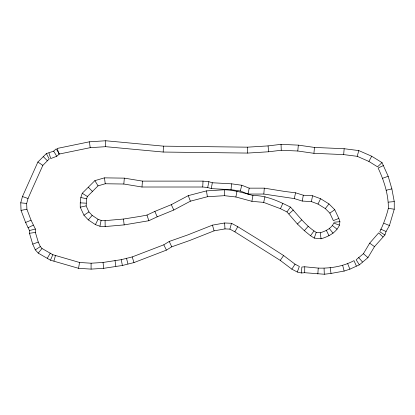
<?xml version="1.0" encoding="UTF-8"?>
<svg xmlns="http://www.w3.org/2000/svg" width="415" height="415" viewBox="0 0 415 415"><rect width="100%" height="100%" fill="white"/><g stroke="black" fill="none" stroke-linecap="round" stroke-linejoin="round"><path stroke-width="0.62" d="M46.366 153.586L37.879 162.032L22.462 196.523L20.75 202.805L21.041 210.4L25.6 222.461L29.475 230.532L29.475 233.292L32.728 244.139L35.301 249.861L38.227 253.109L50.454 260.195L78.549 268.313L91.082 269.117L91.087 263.214L79.54 262.472L52.814 254.706L41.993 248.476L40.302 246.598L38.263 242.075L35.368 232.426L35.368 229.044L31.052 220.204L26.897 209.212L26.674 203.485L28.038 198.495L32.557 188.208L42.844 165.367L49.219 158.95L46.366 153.591L53.66 151.148L56.175 148.886L59.387 153.913M304.703 272.702L304.74 266.793L301.861 267.027L301.43 272.977L304.703 272.707L324.302 274.242L331.03 273.433L344.134 271.073L349.887 269.153L359.333 264.858L367.96 257.616L374.475 246.65L384.913 234.968L386.069 231.503L389.426 225.563L394.25 209.217L394.25 201.591L391.869 188.882L388.186 176.266L382.018 162.618L371.69 156.222L358.793 150.583L344.165 148.72L314.471 147.439L298.338 145.136L281.043 144.347L268.08 145.904L247.522 147.175L163.474 146.153L105.737 140.758L89.407 141.811L57.203 148.446L58.972 154.095M382.013 162.623L377.536 166.825L368.904 161.44L357.206 156.32L343.662 154.598L313.927 153.317L297.783 151.013L281.261 150.261L268.614 151.776L247.667 153.073L163.168 152.046L105.633 146.677L105.737 140.768M224.453 195.678L224.603 189.769C234.351 190.122 243.626 192.887 252.937 195.496C266.337 195.398 278.673 201.27 290.448 207.09C298.639 215.878 305.839 225.926 316.225 232.369L320.245 232.774C325.583 231.108 331.295 228.541 333.774 223.166L339.47 225.096L339.906 221.667L338.827 218.435L334.744 209.689L328.991 203.936L320.598 198.728L312.599 195.766L303.313 195.216L295.553 192.809L284.519 191.429L264.298 188.151L249.187 188.151L241.8 185.251L231.586 183.829L212.324 182.761L208.87 181.697L203.013 181.111L142.459 181.111L124.334 178.139L104.45 177.859L94.874 180.639L82.248 193.26L80.837 197.504L80.24 202.852L80.24 207.189L83.955 215.229L88.307 219.898L95.393 224.619L99.927 226.237L105.161 226.549L124.163 224.894L148.819 220.733L157.207 216.817L173.797 210.016L190.412 201.176L207.396 196.731L224.453 195.683L235.886 196.98L251.9 201.322L263.67 202.396L280.483 208.698L286.952 211.935L297.389 223.996L304.34 230.673L310.524 235.73L314.243 238.096L321.054 238.781C328.545 236.576 336.207 232.618 339.475 225.096M338.822 218.44L333.349 220.619L329.842 213.123L325.303 208.589L317.994 204.05L311.375 201.597L302.25 201.062L294.302 198.593L263.826 194.049L248.071 194.049L240.295 190.993L231.015 189.702L211.282 188.607L207.697 187.507L202.722 187.009L203.013 181.116M163.168 152.035L163.474 146.158M317.838 273.967L318.243 268.09C330.439 268.5 343.153 266.482 353.995 260.641L356.366 266.041M224.603 189.764L206.463 190.884L188.249 195.647L171.286 204.673L154.842 211.411L146.988 215.079L140.353 216.355L123.447 219.037L105.083 220.635L101.115 220.401L98.059 219.312L92.151 215.369L88.924 211.915L86.138 205.882L86.626 198.775L87.378 196.518L98.039 185.858L105.249 183.762L123.815 184.027L141.977 187.009L142.459 181.116M263.826 194.044L264.298 188.156M343.662 154.593L344.16 148.726M123.815 184.021L124.334 178.144M313.927 153.311L314.471 147.444M297.783 151.003L298.333 145.141M231.015 189.697L231.58 183.835M78.549 268.308L79.54 262.477M211.282 188.602L212.324 182.766M251.9 201.317L252.937 195.501M302.25 201.057L303.308 195.221M248.071 194.044L249.187 188.156M235.886 196.975L237.001 191.18M207.697 187.502L208.87 181.703M99.927 226.232L101.11 220.407M311.375 201.591L312.599 195.771M294.302 198.588L295.553 192.814M263.67 202.385L264.993 196.601M240.295 190.988L241.795 185.256M357.211 156.315L358.793 150.588M91.082 269.117L103.719 268.323L122.404 265.476L133.988 262.581L166.42 250.121L171.769 246.811L189.717 240.487L214.078 230.844L224.992 228.904L229.879 229.116L231.497 223.291M53.919 261.056L55.501 255.386M384.907 234.963L379.767 231.783C383.455 224.302 386.334 216.526 388.352 208.351C388.507 194.36 383.974 180.603 378.127 168.023L383.465 165.523M314.248 238.091L316.225 232.374M301.43 272.982L297.28 272.022L299.35 266.456L295.034 264.179L283.611 255.547L261.974 241.639L237.805 226.725L231.503 223.286L224.603 222.985L212.464 225.143L187.647 234.968L169.216 241.452L163.811 244.803L132.198 256.937L121.237 259.676L103.039 262.462L91.087 263.209M50.459 260.189L52.814 254.711M280.483 208.693L282.838 203.293M317.999 204.045L320.598 198.733M95.398 224.614L98.059 219.317M368.904 161.435L371.69 156.227M229.879 229.116L234.843 231.824L237.805 226.73M359.333 264.853L356.158 259.785L363.41 253.705L369.703 243.154L378.641 232.898L382.952 236.918M47.32 258.192L50.314 253.124M297.28 272.022L291.864 269.169L295.034 264.184M280.239 260.381L283.606 255.552M286.957 211.93L290.443 207.095M310.529 235.725L313.984 230.953M325.308 208.584L328.991 203.941M38.227 253.103L41.988 248.481M88.312 219.893L92.146 215.375M304.345 230.667L308.252 226.263M297.394 223.996L301.669 219.94M48.96 152.943L50.723 158.566L56.782 156.268L59.257 154.043L90.195 147.673L105.633 146.677M288.944 213.912L293.332 209.985M329.847 213.123L334.739 209.694M83.96 215.229L88.919 211.92M35.306 249.856L40.297 246.603M27.992 227.757L33.267 225.153M25.606 222.461L31.047 220.209M32.733 244.139L38.258 242.075M382.64 178.284L388.181 176.266M29.481 230.527L35.363 229.044M386.132 190.257L391.864 188.887M80.245 207.184L86.133 205.882M21.046 210.4L26.892 209.217M29.481 233.292L35.363 232.431M333.893 222.264L339.901 221.667M388.357 202.141L394.245 201.591M141.977 187.009L202.722 187.009M80.245 202.852L86.133 203.174M304.74 266.788L318.243 268.085M20.755 202.811L26.669 203.485M388.357 208.351L394.245 209.212M80.842 197.504L86.621 198.775M22.467 196.528L28.033 198.495M383.963 223.254L389.42 225.558M380.659 229.101L386.064 231.497M234.843 231.824L280.234 260.387L291.864 269.169M82.253 193.266L87.373 196.518M37.884 162.032L42.844 165.362M369.708 243.154L374.475 246.645M332.379 225.568L337.079 229.194M363.416 253.705L367.955 257.611M88.421 187.393L92.581 191.559M43.176 156.465L47.284 160.683M358.653 257.518L362.471 261.995M329.375 228.577L333.048 233.225M53.66 151.153L56.782 156.263M94.879 180.644L98.039 185.853M326.382 230.418L329.002 235.715M163.811 244.809L166.415 250.115M169.221 241.457L171.763 246.806M171.291 204.678L173.797 210.011M154.847 211.417L157.207 216.812M347.671 263.686L349.887 269.148M188.249 195.652L190.407 201.171M146.988 215.084L148.819 220.728M132.198 256.942L133.988 262.576M212.464 225.148L214.078 230.839M342.671 265.351L344.128 271.068M126.487 258.182L127.919 263.893M121.237 259.681L122.404 265.47M206.463 190.89L207.396 196.726M330.158 267.608L331.03 273.428M114.997 260.433L115.842 266.259M320.245 232.779L321.054 238.775M104.456 177.864L105.249 183.757M89.412 141.821L90.195 147.667M123.447 219.042L124.163 224.889M103.039 262.467L103.719 268.318M268.08 145.909L268.614 151.771M224.603 222.99L224.992 228.898M324.074 268.334L324.302 274.232M281.043 144.353L281.261 150.256M247.527 147.18L247.667 153.062M105.083 220.64L105.161 226.543"/></g></svg>
